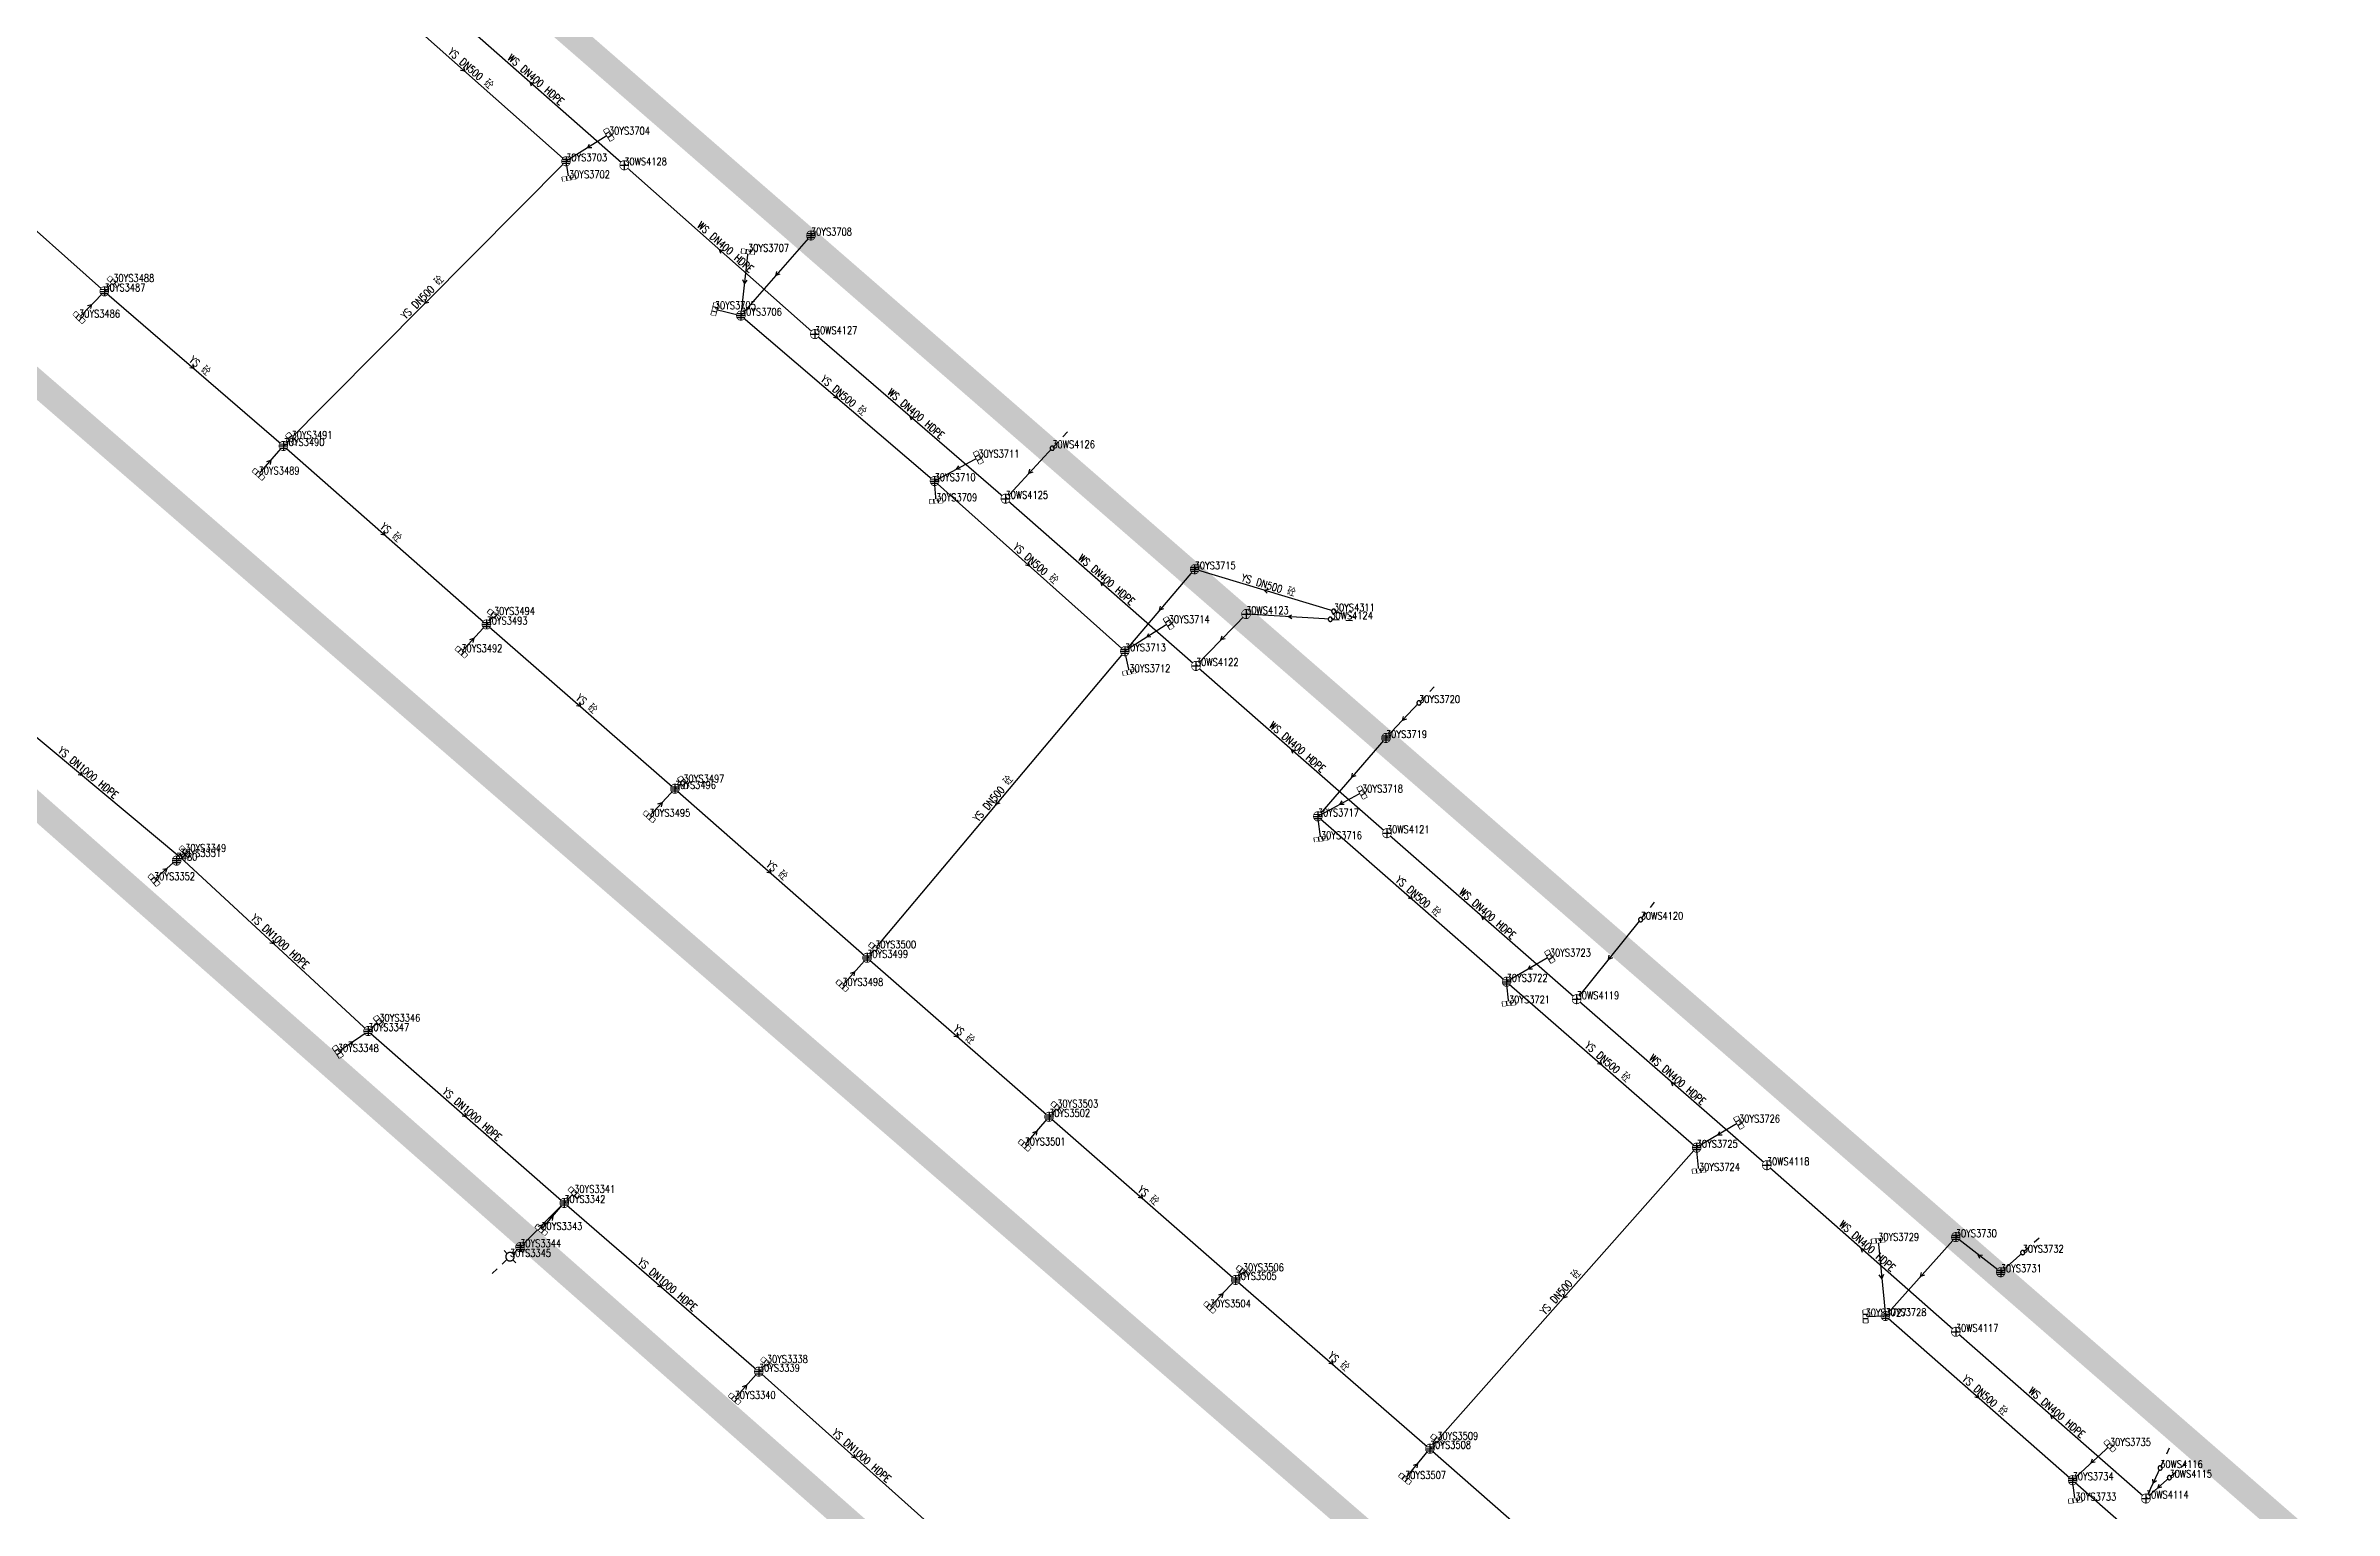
# Model space of a CAD drawing. Extents: x 78813 to 99477, y 2421021 to 2448125.
# Drawn here: x 85281.4 to 85553.1, y 2431037.4 to 2431211.4 of the extents above; entities that cross this region are included whole.
import ezdxf
from ezdxf.enums import TextEntityAlignment as Align

# ---------------------------------------------------------------- set-up
doc = ezdxf.new("R2010")
doc.units = 0
doc.set_wipeout_variables(frame=1)
doc.layers.get('0').update_dxf_attribs({"linetype": 'CONTINUOUS'})
for name, color, linetype in [('DX_WS', 16, 'CONTINUOUS'), ('DX_YS', 42, 'CONTINUOUS'), ('道路', 5, 'CONTINUOUS')]:
    doc.layers.add(name, color=color, linetype=linetype)
for name, color, linetype, true_color in [('WSLINE', 7, 'CONTINUOUS', 0x7f0000), ('YSANNEXE', 7, 'CONTINUOUS', 0xcc9900), ('YSLINE', 7, 'CONTINUOUS', 0xcc9900)]:
    doc.layers.add(name, color=color, linetype=linetype, true_color=true_color)
doc.styles.add('CcNameZT', font='txt.SHX', dxfattribs={"width": 0.8, "bigfont": 'HZTXT.SHX'})
doc.styles.get("Standard").update_dxf_attribs({"font": 'txt.shx', "bigfont": 'hztxt.shx'})

# ---------------------------------------------------------------- blocks, each defined once
blk = doc.blocks.new('PS污水井')
blk.add_lwpolyline([(1, 0), (1, 0.07), (0.99, 0.14), (0.98, 0.21), (0.96, 0.28), (0.94, 0.34), (0.91, 0.41), (0.88, 0.47), (0.85, 0.53), (0.81, 0.59), (0.77, 0.64), (0.72, 0.69), (0.67, 0.74), (0.62, 0.79), (0.56, 0.83), (0.5, 0.87), (0.44, 0.9), (0.37, 0.93), (0.31, 0.95), (0.24, 0.97), (0.17, 0.98), (0.1, 0.99), (0.03, 1), (-0.03, 1), (-0.1, 0.99), (-0.17, 0.98), (-0.24, 0.97), (-0.31, 0.95), (-0.37, 0.93), (-0.44, 0.9), (-0.5, 0.87), (-0.56, 0.83), (-0.62, 0.79), (-0.67, 0.74), (-0.72, 0.69), (-0.77, 0.64), (-0.81, 0.59), (-0.85, 0.53), (-0.88, 0.47), (-0.91, 0.41), (-0.94, 0.34), (-0.96, 0.28), (-0.98, 0.21), (-0.99, 0.14), (-1, 0.07), (-1, 0), (-1, -0.07), (-0.99, -0.14), (-0.98, -0.21), (-0.96, -0.28), (-0.94, -0.34), (-0.91, -0.41), (-0.88, -0.47), (-0.85, -0.53), (-0.81, -0.59), (-0.77, -0.64), (-0.72, -0.69), (-0.67, -0.74), (-0.62, -0.79), (-0.56, -0.83), (-0.5, -0.87), (-0.44, -0.9), (-0.37, -0.93), (-0.31, -0.95), (-0.24, -0.97), (-0.17, -0.98), (-0.1, -0.99), (-0.03, -1), (0.03, -1), (0.1, -0.99), (0.17, -0.98), (0.24, -0.97), (0.31, -0.95), (0.37, -0.93), (0.44, -0.9), (0.5, -0.87), (0.56, -0.83), (0.62, -0.79), (0.67, -0.74), (0.72, -0.69), (0.77, -0.64), (0.81, -0.59), (0.85, -0.53), (0.88, -0.47), (0.91, -0.41), (0.94, -0.34), (0.96, -0.28), (0.98, -0.21), (0.99, -0.14), (1, 0)], close=True)
blk.add_wipeout([(1, 0), (1, 0.07), (0.99, 0.14), (0.98, 0.21), (0.96, 0.28), (0.94, 0.34), (0.91, 0.41), (0.88, 0.47), (0.85, 0.53), (0.81, 0.59), (0.77, 0.64), (0.72, 0.69), (0.67, 0.74), (0.62, 0.79), (0.56, 0.83), (0.5, 0.87), (0.44, 0.9), (0.37, 0.93), (0.31, 0.95), (0.24, 0.97), (0.17, 0.98), (0.1, 0.99), (0.03, 1), (-0.03, 1), (-0.1, 0.99), (-0.17, 0.98), (-0.24, 0.97), (-0.31, 0.95), (-0.37, 0.93), (-0.44, 0.9), (-0.5, 0.87), (-0.56, 0.83), (-0.62, 0.79), (-0.67, 0.74), (-0.72, 0.69), (-0.77, 0.64), (-0.81, 0.59), (-0.85, 0.53), (-0.88, 0.47), (-0.91, 0.41), (-0.94, 0.34), (-0.96, 0.28), (-0.98, 0.21), (-0.99, 0.14), (-1, 0.07), (-1, 0), (-1, -0.07), (-0.99, -0.14), (-0.98, -0.21), (-0.96, -0.28), (-0.94, -0.34), (-0.91, -0.41), (-0.88, -0.47), (-0.85, -0.53), (-0.81, -0.59), (-0.77, -0.64), (-0.72, -0.69), (-0.67, -0.74), (-0.62, -0.79), (-0.56, -0.83), (-0.5, -0.87), (-0.44, -0.9), (-0.37, -0.93), (-0.31, -0.95), (-0.24, -0.97), (-0.17, -0.98), (-0.1, -0.99), (-0.03, -1), (0.03, -1), (0.1, -0.99), (0.17, -0.98), (0.24, -0.97), (0.31, -0.95), (0.37, -0.93), (0.44, -0.9), (0.5, -0.87), (0.56, -0.83), (0.62, -0.79), (0.67, -0.74), (0.72, -0.69), (0.77, -0.64), (0.81, -0.59), (0.85, -0.53), (0.88, -0.47), (0.91, -0.41), (0.94, -0.34), (0.96, -0.28), (0.98, -0.21), (0.99, -0.14)])
for p, q in [((-1, 0), (0, 0)), ((0, 1), (0, 0)), ((0, 0), (0, -1)), ((0, 0), (1, 0))]:
    blk.add_line(p, q)
blk = doc.blocks.new('PS非普查')
blk.add_lwpolyline([(3.7, 0), (5.3, 0)])
blk.add_wipeout([(0.5, 0), (0.5, 0.03), (0.5, 0.07), (0.49, 0.1), (0.48, 0.14), (0.47, 0.17), (0.46, 0.2), (0.44, 0.23), (0.42, 0.26), (0.4, 0.29), (0.38, 0.32), (0.36, 0.35), (0.33, 0.37), (0.31, 0.39), (0.28, 0.41), (0.25, 0.43), (0.22, 0.45), (0.19, 0.46), (0.15, 0.48), (0.12, 0.49), (0.09, 0.49), (0.05, 0.5), (0.02, 0.5), (-0.02, 0.5), (-0.05, 0.5), (-0.09, 0.49), (-0.12, 0.49), (-0.15, 0.48), (-0.19, 0.46), (-0.22, 0.45), (-0.25, 0.43), (-0.28, 0.41), (-0.31, 0.39), (-0.33, 0.37), (-0.36, 0.35), (-0.38, 0.32), (-0.4, 0.29), (-0.42, 0.26), (-0.44, 0.23), (-0.46, 0.2), (-0.47, 0.17), (-0.48, 0.14), (-0.49, 0.1), (-0.5, 0.07), (-0.5, 0.03), (-0.5, 0), (-0.5, -0.03), (-0.5, -0.07), (-0.49, -0.1), (-0.48, -0.14), (-0.47, -0.17), (-0.46, -0.2), (-0.44, -0.23), (-0.42, -0.26), (-0.4, -0.29), (-0.38, -0.32), (-0.36, -0.35), (-0.33, -0.37), (-0.31, -0.39), (-0.28, -0.41), (-0.25, -0.43), (-0.22, -0.45), (-0.19, -0.46), (-0.15, -0.48), (-0.12, -0.49), (-0.09, -0.49), (-0.05, -0.5), (-0.02, -0.5), (0.02, -0.5), (0.05, -0.5), (0.09, -0.49), (0.12, -0.49), (0.15, -0.48), (0.19, -0.46), (0.22, -0.45), (0.25, -0.43), (0.28, -0.41), (0.31, -0.39), (0.33, -0.37), (0.36, -0.35), (0.38, -0.32), (0.4, -0.29), (0.42, -0.26), (0.44, -0.23), (0.46, -0.2), (0.47, -0.17), (0.48, -0.14), (0.49, -0.1), (0.5, -0.07)])
blk.add_line((0.5, 0), (2.1, 0))
blk.add_lwpolyline([(0.5, 0), (0.5, 0.03), (0.5, 0.07), (0.49, 0.1), (0.48, 0.14), (0.47, 0.17), (0.46, 0.2), (0.44, 0.23), (0.42, 0.26), (0.4, 0.29), (0.38, 0.32), (0.36, 0.35), (0.33, 0.37), (0.31, 0.39), (0.28, 0.41), (0.25, 0.43), (0.22, 0.45), (0.19, 0.46), (0.15, 0.48), (0.12, 0.49), (0.09, 0.49), (0.05, 0.5), (0.02, 0.5), (-0.02, 0.5), (-0.05, 0.5), (-0.09, 0.49), (-0.12, 0.49), (-0.15, 0.48), (-0.19, 0.46), (-0.22, 0.45), (-0.25, 0.43), (-0.28, 0.41), (-0.31, 0.39), (-0.33, 0.37), (-0.36, 0.35), (-0.38, 0.32), (-0.4, 0.29), (-0.42, 0.26), (-0.44, 0.23), (-0.46, 0.2), (-0.47, 0.17), (-0.48, 0.14), (-0.49, 0.1), (-0.5, 0.07), (-0.5, 0.03), (-0.5, 0), (-0.5, -0.03), (-0.5, -0.07), (-0.49, -0.1), (-0.48, -0.14), (-0.47, -0.17), (-0.46, -0.2), (-0.44, -0.23), (-0.42, -0.26), (-0.4, -0.29), (-0.38, -0.32), (-0.36, -0.35), (-0.33, -0.37), (-0.31, -0.39), (-0.28, -0.41), (-0.25, -0.43), (-0.22, -0.45), (-0.19, -0.46), (-0.15, -0.48), (-0.12, -0.49), (-0.09, -0.49), (-0.05, -0.5), (-0.02, -0.5), (0.02, -0.5), (0.05, -0.5), (0.09, -0.49), (0.12, -0.49), (0.15, -0.48), (0.19, -0.46), (0.22, -0.45), (0.25, -0.43), (0.28, -0.41), (0.31, -0.39), (0.33, -0.37), (0.36, -0.35), (0.38, -0.32), (0.4, -0.29), (0.42, -0.26), (0.44, -0.23), (0.46, -0.2), (0.47, -0.17), (0.48, -0.14), (0.49, -0.1), (0.5, -0.07), (0.5, 0)], close=True)
blk = doc.blocks.new('LX')
for p, q in [((-0.866, 0.5), (0, 0)), ((0, 0), (-0.866, -0.5))]:
    blk.add_line(p, q)
blk = doc.blocks.new('PS管线点')
blk.add_wipeout([(0.5, 0), (0.5, 0.03), (0.5, 0.07), (0.49, 0.1), (0.48, 0.14), (0.47, 0.17), (0.46, 0.2), (0.44, 0.23), (0.42, 0.26), (0.4, 0.29), (0.38, 0.32), (0.36, 0.35), (0.33, 0.37), (0.31, 0.39), (0.28, 0.41), (0.25, 0.43), (0.22, 0.45), (0.19, 0.46), (0.15, 0.48), (0.12, 0.49), (0.09, 0.49), (0.05, 0.5), (0.02, 0.5), (-0.02, 0.5), (-0.05, 0.5), (-0.09, 0.49), (-0.12, 0.49), (-0.15, 0.48), (-0.19, 0.46), (-0.22, 0.45), (-0.25, 0.43), (-0.28, 0.41), (-0.31, 0.39), (-0.33, 0.37), (-0.36, 0.35), (-0.38, 0.32), (-0.4, 0.29), (-0.42, 0.26), (-0.44, 0.23), (-0.46, 0.2), (-0.47, 0.17), (-0.48, 0.14), (-0.49, 0.1), (-0.5, 0.07), (-0.5, 0.03), (-0.5, 0), (-0.5, -0.03), (-0.5, -0.07), (-0.49, -0.1), (-0.48, -0.14), (-0.47, -0.17), (-0.46, -0.2), (-0.44, -0.23), (-0.42, -0.26), (-0.4, -0.29), (-0.38, -0.32), (-0.36, -0.35), (-0.33, -0.37), (-0.31, -0.39), (-0.28, -0.41), (-0.25, -0.43), (-0.22, -0.45), (-0.19, -0.46), (-0.15, -0.48), (-0.12, -0.49), (-0.09, -0.49), (-0.05, -0.5), (-0.02, -0.5), (0.02, -0.5), (0.05, -0.5), (0.09, -0.49), (0.12, -0.49), (0.15, -0.48), (0.19, -0.46), (0.22, -0.45), (0.25, -0.43), (0.28, -0.41), (0.31, -0.39), (0.33, -0.37), (0.36, -0.35), (0.38, -0.32), (0.4, -0.29), (0.42, -0.26), (0.44, -0.23), (0.46, -0.2), (0.47, -0.17), (0.48, -0.14), (0.49, -0.1), (0.5, -0.07)])
blk.add_lwpolyline([(0.5, 0), (0.5, 0.03), (0.5, 0.07), (0.49, 0.1), (0.48, 0.14), (0.47, 0.17), (0.46, 0.2), (0.44, 0.23), (0.42, 0.26), (0.4, 0.29), (0.38, 0.32), (0.36, 0.35), (0.33, 0.37), (0.31, 0.39), (0.28, 0.41), (0.25, 0.43), (0.22, 0.45), (0.19, 0.46), (0.15, 0.48), (0.12, 0.49), (0.09, 0.49), (0.05, 0.5), (0.02, 0.5), (-0.02, 0.5), (-0.05, 0.5), (-0.09, 0.49), (-0.12, 0.49), (-0.15, 0.48), (-0.19, 0.46), (-0.22, 0.45), (-0.25, 0.43), (-0.28, 0.41), (-0.31, 0.39), (-0.33, 0.37), (-0.36, 0.35), (-0.38, 0.32), (-0.4, 0.29), (-0.42, 0.26), (-0.44, 0.23), (-0.46, 0.2), (-0.47, 0.17), (-0.48, 0.14), (-0.49, 0.1), (-0.5, 0.07), (-0.5, 0.03), (-0.5, 0), (-0.5, -0.03), (-0.5, -0.07), (-0.49, -0.1), (-0.48, -0.14), (-0.47, -0.17), (-0.46, -0.2), (-0.44, -0.23), (-0.42, -0.26), (-0.4, -0.29), (-0.38, -0.32), (-0.36, -0.35), (-0.33, -0.37), (-0.31, -0.39), (-0.28, -0.41), (-0.25, -0.43), (-0.22, -0.45), (-0.19, -0.46), (-0.15, -0.48), (-0.12, -0.49), (-0.09, -0.49), (-0.05, -0.5), (-0.02, -0.5), (0.02, -0.5), (0.05, -0.5), (0.09, -0.49), (0.12, -0.49), (0.15, -0.48), (0.19, -0.46), (0.22, -0.45), (0.25, -0.43), (0.28, -0.41), (0.31, -0.39), (0.33, -0.37), (0.36, -0.35), (0.38, -0.32), (0.4, -0.29), (0.42, -0.26), (0.44, -0.23), (0.46, -0.2), (0.47, -0.17), (0.48, -0.14), (0.49, -0.1), (0.5, -0.07), (0.5, 0)], close=True)
blk = doc.blocks.new('PS雨水井')
blk.add_lwpolyline([(1, 0), (1, 0.07), (0.99, 0.14), (0.98, 0.21), (0.96, 0.28), (0.94, 0.34), (0.91, 0.41), (0.88, 0.47), (0.85, 0.53), (0.81, 0.59), (0.77, 0.64), (0.72, 0.69), (0.67, 0.74), (0.62, 0.79), (0.56, 0.83), (0.5, 0.87), (0.44, 0.9), (0.37, 0.93), (0.31, 0.95), (0.24, 0.97), (0.17, 0.98), (0.1, 0.99), (0.03, 1), (-0.03, 1), (-0.1, 0.99), (-0.17, 0.98), (-0.24, 0.97), (-0.31, 0.95), (-0.37, 0.93), (-0.44, 0.9), (-0.5, 0.87), (-0.56, 0.83), (-0.62, 0.79), (-0.67, 0.74), (-0.72, 0.69), (-0.77, 0.64), (-0.81, 0.59), (-0.85, 0.53), (-0.88, 0.47), (-0.91, 0.41), (-0.94, 0.34), (-0.96, 0.28), (-0.98, 0.21), (-0.99, 0.14), (-1, 0.07), (-1, 0), (-1, -0.07), (-0.99, -0.14), (-0.98, -0.21), (-0.96, -0.28), (-0.94, -0.34), (-0.91, -0.41), (-0.88, -0.47), (-0.85, -0.53), (-0.81, -0.59), (-0.77, -0.64), (-0.72, -0.69), (-0.67, -0.74), (-0.62, -0.79), (-0.56, -0.83), (-0.5, -0.87), (-0.44, -0.9), (-0.37, -0.93), (-0.31, -0.95), (-0.24, -0.97), (-0.17, -0.98), (-0.1, -0.99), (-0.03, -1), (0.03, -1), (0.1, -0.99), (0.17, -0.98), (0.24, -0.97), (0.31, -0.95), (0.37, -0.93), (0.44, -0.9), (0.5, -0.87), (0.56, -0.83), (0.62, -0.79), (0.67, -0.74), (0.72, -0.69), (0.77, -0.64), (0.81, -0.59), (0.85, -0.53), (0.88, -0.47), (0.91, -0.41), (0.94, -0.34), (0.96, -0.28), (0.98, -0.21), (0.99, -0.14), (1, 0)], close=True)
blk.add_wipeout([(1, 0), (1, 0.07), (0.99, 0.14), (0.98, 0.21), (0.96, 0.28), (0.94, 0.34), (0.91, 0.41), (0.88, 0.47), (0.85, 0.53), (0.81, 0.59), (0.77, 0.64), (0.72, 0.69), (0.67, 0.74), (0.62, 0.79), (0.56, 0.83), (0.5, 0.87), (0.44, 0.9), (0.37, 0.93), (0.31, 0.95), (0.24, 0.97), (0.17, 0.98), (0.1, 0.99), (0.03, 1), (-0.03, 1), (-0.1, 0.99), (-0.17, 0.98), (-0.24, 0.97), (-0.31, 0.95), (-0.37, 0.93), (-0.44, 0.9), (-0.5, 0.87), (-0.56, 0.83), (-0.62, 0.79), (-0.67, 0.74), (-0.72, 0.69), (-0.77, 0.64), (-0.81, 0.59), (-0.85, 0.53), (-0.88, 0.47), (-0.91, 0.41), (-0.94, 0.34), (-0.96, 0.28), (-0.98, 0.21), (-0.99, 0.14), (-1, 0.07), (-1, 0), (-1, -0.07), (-0.99, -0.14), (-0.98, -0.21), (-0.96, -0.28), (-0.94, -0.34), (-0.91, -0.41), (-0.88, -0.47), (-0.85, -0.53), (-0.81, -0.59), (-0.77, -0.64), (-0.72, -0.69), (-0.67, -0.74), (-0.62, -0.79), (-0.56, -0.83), (-0.5, -0.87), (-0.44, -0.9), (-0.37, -0.93), (-0.31, -0.95), (-0.24, -0.97), (-0.17, -0.98), (-0.1, -0.99), (-0.03, -1), (0.03, -1), (0.1, -0.99), (0.17, -0.98), (0.24, -0.97), (0.31, -0.95), (0.37, -0.93), (0.44, -0.9), (0.5, -0.87), (0.56, -0.83), (0.62, -0.79), (0.67, -0.74), (0.72, -0.69), (0.77, -0.64), (0.81, -0.59), (0.85, -0.53), (0.88, -0.47), (0.91, -0.41), (0.94, -0.34), (0.96, -0.28), (0.98, -0.21), (0.99, -0.14)])
for p, q in [((-1, 0), (0, 0)), ((-0.88, 0.48), (0, 0.47)), ((0, 1), (0, 0)), ((0, 0.47), (0.88, 0.47)), ((0, 0), (0, -1)), ((0, 0), (1, 0)), ((-0.88, -0.48), (0, -0.48)), ((0, -0.48), (0.88, -0.48))]:
    blk.add_line(p, q)
blk = doc.blocks.new('PS雨篦')
blk.add_lwpolyline([(-1.5, 0.5), (0, 0.5), (1.5, 0.5), (1.5, -0.5), (0, -0.5), (-1.5, -0.5)], close=True)
blk.add_wipeout([(-1.5, 0.5), (0, 0.5), (1.5, 0.5), (1.5, -0.5), (0, -0.5), (-1.5, -0.5)])
for p, q in [((-0.51, -0.5), (-0.51, 0.5)), ((0.49, -0.5), (0.49, 0.5))]:
    blk.add_line(p, q)
blk = doc.blocks.new('PS预留口')
blk.add_lwpolyline([(4.2, 0), (5.8, 0)])
blk.add_wipeout([(1, 0), (1, 0.07), (0.99, 0.14), (0.98, 0.21), (0.96, 0.28), (0.94, 0.34), (0.91, 0.41), (0.88, 0.47), (0.85, 0.53), (0.81, 0.59), (0.77, 0.64), (0.72, 0.69), (0.67, 0.74), (0.62, 0.79), (0.56, 0.83), (0.5, 0.87), (0.44, 0.9), (0.37, 0.93), (0.31, 0.95), (0.24, 0.97), (0.17, 0.98), (0.1, 0.99), (0.03, 1), (-0.03, 1), (-0.1, 0.99), (-0.17, 0.98), (-0.24, 0.97), (-0.31, 0.95), (-0.37, 0.93), (-0.44, 0.9), (-0.5, 0.87), (-0.56, 0.83), (-0.62, 0.79), (-0.67, 0.74), (-0.72, 0.69), (-0.77, 0.64), (-0.81, 0.59), (-0.85, 0.53), (-0.88, 0.47), (-0.91, 0.41), (-0.94, 0.34), (-0.96, 0.28), (-0.98, 0.21), (-0.99, 0.14), (-1, 0.07), (-1, 0), (-1, -0.07), (-0.99, -0.14), (-0.98, -0.21), (-0.96, -0.28), (-0.94, -0.34), (-0.91, -0.41), (-0.88, -0.47), (-0.85, -0.53), (-0.81, -0.59), (-0.77, -0.64), (-0.72, -0.69), (-0.67, -0.74), (-0.62, -0.79), (-0.56, -0.83), (-0.5, -0.87), (-0.44, -0.9), (-0.37, -0.93), (-0.31, -0.95), (-0.24, -0.97), (-0.17, -0.98), (-0.1, -0.99), (-0.03, -1), (0.03, -1), (0.1, -0.99), (0.17, -0.98), (0.24, -0.97), (0.31, -0.95), (0.37, -0.93), (0.44, -0.9), (0.5, -0.87), (0.56, -0.83), (0.62, -0.79), (0.67, -0.74), (0.72, -0.69), (0.77, -0.64), (0.81, -0.59), (0.85, -0.53), (0.88, -0.47), (0.91, -0.41), (0.94, -0.34), (0.96, -0.28), (0.98, -0.21), (0.99, -0.14)])
blk.add_line((1, 0), (2.6, 0))
blk.add_lwpolyline([(1, 0), (1, 0.07), (0.99, 0.14), (0.98, 0.21), (0.96, 0.28), (0.94, 0.34), (0.91, 0.41), (0.88, 0.47), (0.85, 0.53), (0.81, 0.59), (0.77, 0.64), (0.72, 0.69), (0.67, 0.74), (0.62, 0.79), (0.56, 0.83), (0.5, 0.87), (0.44, 0.9), (0.37, 0.93), (0.31, 0.95), (0.24, 0.97), (0.17, 0.98), (0.1, 0.99), (0.03, 1), (-0.03, 1), (-0.1, 0.99), (-0.17, 0.98), (-0.24, 0.97), (-0.31, 0.95), (-0.37, 0.93), (-0.44, 0.9), (-0.5, 0.87), (-0.56, 0.83), (-0.62, 0.79), (-0.67, 0.74), (-0.72, 0.69), (-0.77, 0.64), (-0.81, 0.59), (-0.85, 0.53), (-0.88, 0.47), (-0.91, 0.41), (-0.94, 0.34), (-0.96, 0.28), (-0.98, 0.21), (-0.99, 0.14), (-1, 0.07), (-1, 0), (-1, -0.07), (-0.99, -0.14), (-0.98, -0.21), (-0.96, -0.28), (-0.94, -0.34), (-0.91, -0.41), (-0.88, -0.47), (-0.85, -0.53), (-0.81, -0.59), (-0.77, -0.64), (-0.72, -0.69), (-0.67, -0.74), (-0.62, -0.79), (-0.56, -0.83), (-0.5, -0.87), (-0.44, -0.9), (-0.37, -0.93), (-0.31, -0.95), (-0.24, -0.97), (-0.17, -0.98), (-0.1, -0.99), (-0.03, -1), (0.03, -1), (0.1, -0.99), (0.17, -0.98), (0.24, -0.97), (0.31, -0.95), (0.37, -0.93), (0.44, -0.9), (0.5, -0.87), (0.56, -0.83), (0.62, -0.79), (0.67, -0.74), (0.72, -0.69), (0.77, -0.64), (0.81, -0.59), (0.85, -0.53), (0.88, -0.47), (0.91, -0.41), (0.94, -0.34), (0.96, -0.28), (0.98, -0.21), (0.99, -0.14), (1, 0)], close=True)
for points in [[(0, 1), (0, 2)], [(0, -2), (0, -1)]]:
    blk.add_lwpolyline(points)
blk = doc.blocks.new('测量点')
h = blk.add_hatch(color=256)
edge = h.paths.add_edge_path()
edge.add_arc((0, 0), 0.5, 0, 360)
blk.add_circle((0, 0), 0.5)

msp = doc.modelspace()

# ---------------------------------------------------------------- linework, layer by layer
at = {"layer": 'WSLINE'}
for p, q in [((85350.08, 2431197.19), (85327.69, 2431216.93)), ((85372.7, 2431177.14), (85350.08, 2431197.19)), ((85395.34, 2431157.59), (85372.7, 2431177.14)), ((85400.9, 2431163.59), (85395.34, 2431157.59)), ((85417.96, 2431137.73), (85395.34, 2431157.59)), ((85423.91, 2431143.89), (85417.96, 2431137.73)), ((85433.91, 2431143.27), (85423.91, 2431143.89)), ((85440.63, 2431117.86), (85417.96, 2431137.73)), ((85463.15, 2431098.14), (85440.63, 2431117.86)), ((85470.76, 2431107.59), (85463.15, 2431098.14)), ((85485.74, 2431078.42), (85463.15, 2431098.14)), ((85508.18, 2431058.63), (85485.74, 2431078.42)), ((85530.75, 2431038.83), (85508.18, 2431058.63)), ((85532.44, 2431042.46), (85530.75, 2431038.83)), ((85533.54, 2431041.31), (85530.75, 2431038.83))]:
    msp.add_line(p, q, dxfattribs=at)
at = {"layer": 'YSLINE'}
for p, q in [((85319.11, 2431219.06), (85343.17, 2431197.67)), ((85265.2, 2431202.78), (85288.35, 2431182.22)), ((85343.17, 2431197.67), (85309.61, 2431163.85)), ((85343.5, 2431195.66), (85343.17, 2431197.67)), ((85372.24, 2431188.85), (85363.92, 2431179.34)), ((85364.77, 2431186.93), (85363.92, 2431179.34)), ((85285.34, 2431179.11), (85288.35, 2431182.22)), ((85289.4, 2431183.34), (85288.35, 2431182.22)), ((85288.35, 2431182.22), (85309.61, 2431163.85)), ((85360.82, 2431180.1), (85363.92, 2431179.34)), ((85306.65, 2431160.48), (85309.61, 2431163.85)), ((85310.57, 2431164.71), (85309.61, 2431163.85)), ((85309.61, 2431163.85), (85333.72, 2431142.65)), ((85392.12, 2431162.48), (85386.92, 2431159.69)), ((85387.11, 2431157.29), (85386.92, 2431159.69)), ((85334.6, 2431143.8), (85333.72, 2431142.65)), ((85330.73, 2431139.37), (85333.72, 2431142.65)), ((85333.72, 2431142.65), (85356.09, 2431123.14)), ((85414.72, 2431142.81), (85409.51, 2431139.47)), ((85409.51, 2431139.47), (85378.91, 2431103.06)), ((85410.05, 2431136.98), (85409.51, 2431139.47)), ((85274.14, 2431134.39), (85297.33, 2431115.05)), ((85444.44, 2431133.33), (85440.52, 2431129.17)), ((85440.52, 2431129.17), (85432.43, 2431119.86)), ((85353.04, 2431119.83), (85356.09, 2431123.14)), ((85357.09, 2431123.88), (85356.09, 2431123.14)), ((85356.09, 2431123.14), (85378.91, 2431103.06)), ((85437.67, 2431122.69), (85432.43, 2431119.86)), ((85432.79, 2431117.16), (85432.43, 2431119.86)), ((85294.24, 2431112.29), (85297.33, 2431115.05)), ((85297.94, 2431115.65), (85297.33, 2431115.05)), ((85297.33, 2431115.05), (85319.67, 2431094.36)), ((85375.96, 2431099.74), (85378.91, 2431103.06)), ((85379.86, 2431104.19), (85378.91, 2431103.06)), ((85378.91, 2431103.06), (85400.52, 2431084.17)), ((85459.97, 2431103.21), (85454.84, 2431100.22)), ((85455.12, 2431097.65), (85454.84, 2431100.22)), ((85320.99, 2431095.48), (85319.67, 2431094.36)), ((85316.06, 2431091.9), (85319.67, 2431094.36)), ((85319.67, 2431094.36), (85342.96, 2431073.94)), ((85397.61, 2431080.78), (85400.52, 2431084.17)), ((85401.48, 2431085.29), (85400.52, 2431084.17)), ((85400.52, 2431084.17), (85422.67, 2431064.8)), ((85482.43, 2431083.49), (85477.41, 2431080.51)), ((85477.41, 2431080.51), (85445.74, 2431044.75)), ((85477.67, 2431077.76), (85477.41, 2431080.51)), ((85337.71, 2431068.69), (85342.96, 2431073.94)), ((85340.23, 2431070.73), (85342.96, 2431073.94)), ((85344.13, 2431075.14), (85342.96, 2431073.94)), ((85342.96, 2431073.94), (85366.05, 2431053.9)), ((85336.51, 2431067.55), (85337.71, 2431068.69)), ((85498.95, 2431069.45), (85499.82, 2431060.51)), ((85508.17, 2431069.88), (85499.82, 2431060.51)), ((85513.51, 2431065.71), (85508.17, 2431069.88)), ((85516.12, 2431068.04), (85513.51, 2431065.71)), ((85423.52, 2431065.83), (85422.67, 2431064.8)), ((85419.6, 2431061.54), (85422.67, 2431064.8)), ((85422.67, 2431064.8), (85445.74, 2431044.75)), ((85497.46, 2431060.46), (85499.82, 2431060.51)), ((85367, 2431054.95), (85366.05, 2431053.9)), ((85363.18, 2431050.67), (85366.05, 2431053.9)), ((85366.05, 2431053.9), (85389.05, 2431033.33)), ((85442.78, 2431041.16), (85445.74, 2431044.75)), ((85446.6, 2431045.82), (85445.74, 2431044.75)), ((85445.74, 2431044.75), (85467.57, 2431025.55)), ((85526.47, 2431045.09), (85522.04, 2431041.01)), ((85522.36, 2431038.6), (85522.04, 2431041.01))]:
    msp.add_line(p, q, dxfattribs=at)

# ---------------------------------------------------------------- block references
at = {"layer": 'DX_WS'}
for p, xscale, yscale, zscale, rotation in [((85338.89, 2431207.06), 0.5000000000124648, 0.5, 0.5, 138.6557864201895), ((85361.39, 2431187.17), 0.5000000000124648, 0.5, 0.5, 138.6557864201895), ((85384.02, 2431167.37), 0.5000000000826827, 0.5, 0.5, 139.2287442066078), ((85398.12, 2431160.59), 0.5000000000745004, 0.5, 0.5, 227.4642446757911), ((85406.65, 2431147.66), 0.5000000000124648, 0.5, 0.5, 138.6557864201895), ((85428.91, 2431143.58), 0.5000000000005513, 0.5000000000005513, 0.5000000000005513, 176.4710008910579), ((85420.93, 2431140.81), 0.5000000000623607, 0.5, 0.5, 225.7453712877373), ((85429.29, 2431127.79), 0.5000000000124648, 0.5, 0.5, 138.6557864201895), ((85451.89, 2431108), 0.5000000000124648, 0.5, 0.5, 138.6557864201895), ((85466.96, 2431102.86), 0.4999999999756738, 0.5, 0.5, 230.9019914346831), ((85474.44, 2431088.28), 0.5000000000124648, 0.5, 0.5, 138.6557864201895), ((85496.96, 2431068.53), 0.5000000000124648, 0.5, 0.5, 138.6557864201895), ((85519.47, 2431048.73), 0.5000000000124648, 0.5, 0.5, 138.6557864201895)]:
    msp.add_blockref('LX', p, dxfattribs=dict(at, xscale=xscale, yscale=yscale, zscale=zscale, rotation=rotation))
at = {"layer": 'YSANNEXE'}
for p, xscale, yscale, zscale, rotation in [((85331.14, 2431208.36), 0.4999999998866608, 0.5, 0.5, 318.5645341074481), ((85345.71, 2431199.25), 0.499999999905425, 0.5, 0.5, 211.9943841825116), ((85368.08, 2431184.09), 0.50000000014632, 0.5, 0.5, 228.6101602728715), ((85364.34, 2431183.14), 0.5000000001235119, 0.5, 0.5, 263.5605857614379), ((85326.39, 2431180.76), 0.5000000001441505, 0.5, 0.5, 225.1724135036378), ((85298.98, 2431173.04), 0.5000000001204519, 0.5, 0.5, 319.1374918729616), ((85375.42, 2431169.51), 0.4999999999088414, 0.5, 0.5, 319.7104496964721), ((85389.52, 2431161.08), 0.500000000006347, 0.5, 0.5, 207.9836796326636), ((85321.66, 2431153.25), 0.4999999998866608, 0.5, 0.5, 318.5645341074481), ((85398.21, 2431149.58), 0.4999999999871826, 0.5, 0.5, 317.9915762995381), ((85426.06, 2431146.72), 0.4999999999619785, 0.5, 0.5, 163.2929716295057), ((85412.12, 2431141.14), 0.4999999999440373, 0.5, 0.5, 212.5673419841316), ((85344.9, 2431132.89), 0.5000000001204519, 0.5, 0.5, 319.1374918729616), ((85285.73, 2431124.72), 0.5000000000007491, 0.5000000000007491, 0.5000000000007491, 320.2834074789125), ((85394.21, 2431121.26), 0.4999999998278945, 0.5, 0.5, 229.7560758296854), ((85435.05, 2431121.27), 0.4999999999623237, 0.5, 0.5, 208.5566374186051), ((85367.5, 2431113.1), 0.4999999998866608, 0.5, 0.5, 318.5645341074481), ((85443.63, 2431110.04), 0.4999999998866608, 0.5, 0.5, 318.5645341074481), ((85308.5, 2431104.7), 0.4999999999256761, 0.5, 0.5, 317.4186185119841), ((85457.41, 2431101.72), 0.5000000000630005, 0.5, 0.5, 210.2755108237795), ((85389.72, 2431093.62), 0.5000000001204519, 0.5, 0.5, 319.1374918729616), ((85466.12, 2431090.37), 0.5000000001204519, 0.5, 0.5, 319.1374918729616), ((85331.32, 2431084.15), 0.4999999998866608, 0.5, 0.5, 318.5645341074481), ((85479.92, 2431082), 0.4999999999064488, 0.5, 0.5, 210.8484685914648), ((85411.6, 2431074.48), 0.4999999998866608, 0.5, 0.5, 318.5645341074481), ((85510.84, 2431067.79), 0.4999999999407779, 0.5, 0.5, 142.0935332003444), ((85499.38, 2431064.98), 0.5000000000743151, 0.5, 0.5, 275.5926994566413), ((85504, 2431065.2), 0.5000000000236343, 0.5, 0.5, 228.0372024639738), ((85354.51, 2431063.92), 0.5000000001204519, 0.5, 0.5, 319.1374918729616), ((85461.57, 2431062.63), 0.50000000014632, 0.5, 0.5, 228.6101602728715), ((85434.21, 2431054.77), 0.5000000001204519, 0.5, 0.5, 319.1374918729616), ((85510.93, 2431050.76), 0.4999999998866608, 0.5, 0.5, 318.5645341074481), ((85377.55, 2431043.62), 0.4999999999871826, 0.5, 0.5, 317.9915762995381)]:
    msp.add_blockref('LX', p, dxfattribs=dict(at, xscale=xscale, yscale=yscale, zscale=zscale, rotation=rotation))

# ---------------------------------------------------------------- texts
at = {"layer": 'DX_WS', "style": 'CcNameZT', "width": 0.8}
for rotation, p in [(318.595, (85339.05, 2431207.25, 1.5)), (318.4579, (85361.56, 2431187.35, 1.68)), (319.1775, (85384.19, 2431167.55, 1.55)), (318.7184, (85406.81, 2431147.85, 1.48)), (318.7572, (85429.46, 2431127.98, 1.38)), (318.7963, (85452.05, 2431108.18, 1.41)), (318.8806, (85474.61, 2431088.46, 1.59)), (318.6035, (85497.13, 2431068.71, 1.78)), (318.7442, (85519.63, 2431048.92, 1.92))]:
    msp.add_text(' WS DN400 HDPE', height=0.9, rotation=rotation, dxfattribs=at).set_placement(p, align=Align.CENTER)
at = {"layer": 'DX_YS', "style": 'CcNameZT', "width": 0.8}
for s, rotation, p in [(' YS DN500 砼', 318.3605, (85331.31, 2431208.55, 1.77)), (' YS DN500 砼', 45.2236, (85326.21, 2431180.94, 1.81)), (' YS 砼', 319.1658, (85299.14, 2431173.23, 1.63)), (' YS DN500 砼', 319.4821, (85375.58, 2431169.7, 2.22)), (' YS 砼', 318.6735, (85321.83, 2431153.44, 1.5)), (' YS DN500 砼', 318.1742, (85398.38, 2431149.76, 2.11)), (' YS DN500 砼', 343.1853, (85426.13, 2431146.96, 2.68)), (' YS 砼', 318.904, (85345.06, 2431133.08, 1.21)), (' YS DN1000 HDPE', 320.1687, (85285.89, 2431124.91, 1.61)), (' YS DN500 砼', 49.9589, (85394.02, 2431121.42, 1.95)), (' YS 砼', 318.6618, (85367.66, 2431113.29, 1.36)), (' YS DN500 砼', 318.7849, (85443.8, 2431110.23, 1.75)), (' YS DN1000 HDPE', 317.2062, (85308.67, 2431104.89, 1.44)), (' YS 砼', 318.8539, (85389.88, 2431093.8, 1.39)), (' YS DN500 砼', 318.8625, (85466.29, 2431090.56, 1.92)), (' YS DN1000 HDPE', 318.76, (85331.48, 2431084.34, 1.54)), (' YS 砼', 318.8164, (85411.76, 2431074.67, 1.5)), (' YS DN1000 HDPE', 319.035, (85354.67, 2431064.11, 1.5)), (' YS DN500 砼', 48.4755, (85461.39, 2431062.8, 1.54)), (' YS 砼', 319.0162, (85434.37, 2431054.96, 1.4)), (' YS DN500 砼', 318.7191, (85511.1, 2431050.95, 1.95)), (' YS DN1000 HDPE', 318.2056, (85377.72, 2431043.8, 1.53))]:
    msp.add_text(s, height=0.9, rotation=rotation, dxfattribs=at).set_placement(p, align=Align.CENTER)

# ---------------------------------------------------------------- next in the draw order: block references
at = {"layer": 'DX_WS', "xscale": 0.5, "yscale": 0.5, "zscale": 0.5}
for p in [(85350.08, 2431197.19, 1.5), (85372.7, 2431177.14, 1.68), (85395.34, 2431157.59, 1.55), (85423.91, 2431143.89, 1.46), (85417.96, 2431137.73, 1.48), (85440.63, 2431117.86, 1.38), (85463.15, 2431098.14, 1.41), (85485.74, 2431078.42, 1.59), (85508.18, 2431058.63, 1.78), (85530.75, 2431038.83, 1.92)]:
    msp.add_blockref('PS污水井', p, dxfattribs=at)
at = {"layer": 'DX_WS', "yscale": 0.5, "zscale": 0.5}
for p, xscale, rotation in [((85400.9, 2431163.59, 2.2), 0.5000000001711474, 47.21059692569617), ((85433.91, 2431143.27, 2.61), 0.4999999999851044, 356.4307969558273), ((85470.76, 2431107.59, 2.22), 0.4999999998968266, 51.15071055503027), ((85532.44, 2431042.46, 2.32), 0.5000000000912574, 65.07756058473306)]:
    msp.add_blockref('PS非普查', p, dxfattribs=dict(at, xscale=xscale, rotation=rotation))
at = {"layer": 'DX_YS', "yscale": 0.5, "zscale": 0.5}
for name, p, xscale, rotation in [('PS雨篦', (85364.77, 2431186.93, 2.79), 0.5000000000062779, 173.5860600094082), ('PS雨篦', (85289.4, 2431183.34, 2.64), 0.500000000026861, 136.7404964024185), ('PS雨篦', (85285.34, 2431179.11, 2.72), 0.4999999999441334, 316.0303885430909), ('PS雨篦', (85360.82, 2431180.1, 2.83), 0.499999999872166, 256.3386037497085), ('PS雨篦', (85310.57, 2431164.71, 2.24), 0.4999999998621482, 131.5156393912455), ('PS雨篦', (85392.12, 2431162.48, 2.68), 0.5000000001757761, 118.2396609518265), ('PS雨篦', (85306.65, 2431160.48, 2.66), 0.4999999998918129, 318.7396211171835), ('PS雨篦', (85334.6, 2431143.8, 2.33), 0.499999999872767, 142.2461489042449), ('PS雨篦', (85330.73, 2431139.37, 2.56), 0.500000000104738, 317.6976143994634), ('PS雨篦', (85410.05, 2431136.98, 2.47), 0.4999999999484651, 12.24565088853996), ('PS非普查', (85444.44, 2431133.33, 2.61), 0.499999999880827, 46.71509983503788), ('PS雨篦', (85357.09, 2431123.88, 2.43), 0.4999999999795264, 126.2538377462302), ('PS雨篦', (85437.67, 2431122.69, 2.5), 0.4999999999248566, 118.3879916392947), ('PS雨篦', (85353.04, 2431119.83, 2.58), 0.4999999999760869, 317.3461354811917), ('PS雨篦', (85294.24, 2431112.29, 2.95), 0.5000000000736002, 311.8105603044759), ('PS雨篦', (85379.86, 2431104.19, 2.39), 0.4999999999698655, 140.1246775587459), ('PS雨篦', (85459.97, 2431103.21, 2.23), 0.5000000001962367, 120.2703292236724), ('PS雨篦', (85375.96, 2431099.74, 2.74), 0.5000000001434918, 318.3022157313086), ('PS雨篦', (85316.06, 2431091.9, 2.98), 0.5000000001555229, 304.2725806288595), ('PS雨篦', (85401.48, 2431085.29, 2.65), 0.5000000000990825, 139.2251849037536), ('PS雨篦', (85482.43, 2431083.49, 2.41), 0.5000000000537747, 120.6487904027526), ('PS雨篦', (85397.61, 2431080.78, 2.94), 0.5000000001339469, 319.3056341580776), ('PS雨篦', (85477.67, 2431077.76, 2.35), 0.5000000000116295, 5.556118601885474), ('PS雨篦', (85340.23, 2431070.73, 3.09), 0.4999999999284217, 319.498872706265), ('PS预留口', (85336.51, 2431067.55, 2.73), 0.4999999999974961, 223.4876722398517), ('PS雨篦', (85498.95, 2431069.45, 2.47), 0.5000000000148974, 185.5994638981245), ('PS非普查', (85516.12, 2431068.04, 2.16), 0.500000000136421, 41.7804185659567), ('PS雨篦', (85423.52, 2431065.83, 2.71), 0.5000000000708869, 140.4790173041663), ('PS雨篦', (85419.6, 2431061.54, 2.97), 0.5000000000808011, 316.649517511815), ('PS雨篦', (85497.46, 2431060.46, 2.43), 0.500000000072741, 271.3069013491669), ('PS雨篦', (85363.18, 2431050.67, 3.02), 0.4999999999620034, 318.390714713976), ('PS雨篦', (85526.47, 2431045.09, 2.51), 0.4999999999835595, 132.6647520064448), ('PS雨篦', (85442.78, 2431041.16, 2.77), 0.5000000000227843, 320.5616337972535)]:
    msp.add_blockref(name, p, dxfattribs=dict(at, xscale=xscale, rotation=rotation))
at = {"layer": 'DX_YS', "xscale": 0.5, "yscale": 0.5, "zscale": 0.5}
for name, p in [('PS雨水井', (85372.24, 2431188.85, 2.38)), ('PS雨水井', (85440.52, 2431129.17, 1.71)), ('PS管线点', (85297.33, 2431115.05, 1.44)), ('PS雨水井', (85319.67, 2431094.36, 1.54)), ('PS雨水井', (85342.96, 2431073.94, 1.5)), ('PS雨水井', (85508.17, 2431069.88, 2.2)), ('PS雨水井', (85513.51, 2431065.71, 2.1)), ('PS雨水井', (85366.05, 2431053.9, 1.53)), ('PS雨水井', (85445.74, 2431044.75, 1.26))]:
    msp.add_blockref(name, p, dxfattribs=at)

# ---------------------------------------------------------------- next in the draw order: linework, layer by layer
at = {"layer": 'YSLINE'}
for p, q in [((85348.25, 2431200.84), (85343.17, 2431197.67)), ((85363.92, 2431179.34), (85386.92, 2431159.69)), ((85386.92, 2431159.69), (85409.51, 2431139.47)), ((85417.8, 2431149.21), (85409.51, 2431139.47)), ((85434.32, 2431144.22), (85417.8, 2431149.21)), ((85432.43, 2431119.86), (85454.84, 2431100.22)), ((85454.84, 2431100.22), (85477.41, 2431080.51)), ((85499.82, 2431060.51), (85522.04, 2431041.01))]:
    msp.add_line(p, q, dxfattribs=at)

# ---------------------------------------------------------------- next in the draw order: block references
at = {"layer": 'DX_WS', "xscale": 0.5000000000474196, "yscale": 0.5, "zscale": 0.5, "rotation": 41.60039313409354}
msp.add_blockref('PS非普查', (85533.54, 2431041.31, 2.32), dxfattribs=at)
at = {"layer": 'DX_YS', "xscale": 0.5, "yscale": 0.5, "zscale": 0.5}
for p in [(85288.35, 2431182.22, 1.63), (85309.61, 2431163.85, 1.5), (85333.72, 2431142.65, 1.21), (85356.09, 2431123.14, 1.36), (85378.91, 2431103.06, 1.39), (85400.52, 2431084.17, 1.5), (85337.71, 2431068.69, 1.73), (85422.67, 2431064.8, 1.4)]:
    msp.add_blockref('PS雨水井', p, dxfattribs=at)
at = {"layer": 'DX_YS', "yscale": 0.5, "zscale": 0.5}
for p, xscale, rotation in [((85297.94, 2431115.65, 2.64), 0.5000000000469726, 134.5402025836257), ((85320.99, 2431095.48, 2.8), 0.5000000000187379, 130.2072692398414), ((85344.13, 2431075.14, 2.66), 0.4999999998402893, 135.7258367727318), ((85367, 2431054.95, 3), 0.5000000000561444, 137.8780516468952), ((85446.6, 2431045.82, 2.45), 0.4999999999410757, 141.1060938549623)]:
    msp.add_blockref('PS雨篦', p, dxfattribs=dict(at, xscale=xscale, rotation=rotation))
at = {"layer": 'YSANNEXE', "yscale": 0.5, "zscale": 0.5}
for p, xscale, rotation in [((85442.48, 2431131.25), 0.5000000000041096, 226.8912868717683), ((85436.47, 2431124.51), 0.5000000001008229, 229.1831180618362), ((85317.87, 2431093.13), 0.4999999999224036, 34.37746769511482), ((85340.34, 2431071.32), 0.4999999998802595, 44.69070800721386), ((85341.6, 2431072.33), 0.5000000000786358, 49.27437038812209), ((85364.61, 2431052.28), 0.5000000000436156, 48.12845479608112), ((85524.25, 2431043.05), 0.5000000001499065, 222.8805823236734), ((85444.26, 2431042.96), 0.5000000001275243, 50.4202859825869)]:
    msp.add_blockref('LX', p, dxfattribs=dict(at, xscale=xscale, rotation=rotation))

# ---------------------------------------------------------------- next in the draw order: texts
at = {"layer": 'DX_WS', "style": 'CcNameZT', "width": 0.8}
for s, p in [('30WS4128', (85350.08, 2431197.19, 1.5)), ('30WS4127', (85372.7, 2431177.14, 1.68)), ('30WS4126', (85400.9, 2431163.59, 2.2)), ('30WS4125', (85395.34, 2431157.59, 1.55)), ('30WS4123', (85423.91, 2431143.89, 1.46)), ('30WS4124', (85433.91, 2431143.27, 2.61)), ('30WS4122', (85417.96, 2431137.73, 1.48)), ('30WS4121', (85440.63, 2431117.86, 1.38)), ('30WS4120', (85470.76, 2431107.59, 2.22)), ('30WS4119', (85463.15, 2431098.14, 1.41)), ('30WS4118', (85485.74, 2431078.42, 1.59)), ('30WS4117', (85508.18, 2431058.63, 1.78))]:
    msp.add_text(s, height=0.9, dxfattribs=at).set_placement(p)
at = {"layer": 'DX_YS', "width": 0.8}
for s, p in [('30YS3707', (85364.77, 2431186.93, 2.79)), ('30YS3708', (85372.24, 2431188.85, 2.38)), ('30YS3486', (85285.34, 2431179.11, 2.72)), ('30YS3711', (85392.12, 2431162.48, 2.68)), ('30YS3489', (85306.65, 2431160.48, 2.66)), ('30YS3492', (85330.73, 2431139.37, 2.56)), ('30YS3720', (85444.44, 2431133.33, 2.61)), ('30YS3719', (85440.52, 2431129.17, 1.71)), ('30YS3718', (85437.67, 2431122.69, 2.5)), ('30YS3495', (85353.04, 2431119.83, 2.58)), ('30YS3723', (85459.97, 2431103.21, 2.23)), ('30YS3498', (85375.96, 2431099.74, 2.74)), ('30YS3348', (85316.06, 2431091.9, 2.98)), ('30YS3726', (85482.43, 2431083.49, 2.41)), ('30YS3501', (85397.61, 2431080.78, 2.94)), ('30YS3343', (85340.23, 2431070.73, 3.09)), ('30YS3729', (85498.95, 2431069.45, 2.47)), ('30YS3730', (85508.17, 2431069.88, 2.2)), ('30YS3732', (85516.12, 2431068.04, 2.16)), ('30YS3731', (85513.51, 2431065.71, 2.1)), ('30YS3504', (85419.6, 2431061.54, 2.97)), ('30YS3340', (85363.18, 2431050.67, 3.02)), ('30YS3735', (85526.47, 2431045.09, 2.51)), ('30YS3507', (85442.78, 2431041.16, 2.77))]:
    msp.add_text(s, height=0.9, dxfattribs=at).set_placement(p)

# ---------------------------------------------------------------- next in the draw order: linework, layer by layer
at = {"layer": 'YSLINE'}
msp.add_line((85522.04, 2431041.01), (85544.91, 2431020.96), dxfattribs=at)

# ---------------------------------------------------------------- next in the draw order: block references
at = {"layer": 'DX_WS', "yscale": 0.5, "zscale": 0.5}
for p, xscale, rotation in [((85531.6, 2431040.65), 0.5000000001919688, 245.2259363260711), ((85532.15, 2431040.07), 0.500000000053506, 221.734666722504)]:
    msp.add_blockref('LX', p, dxfattribs=dict(at, xscale=xscale, rotation=rotation))
at = {"layer": 'DX_YS', "yscale": 0.5, "zscale": 0.5}
for name, p, xscale, rotation in [('PS雨篦', (85348.25, 2431200.84, 2.61), 0.4999999999631585, 121.9353903470557), ('PS雨篦', (85387.11, 2431157.29, 2.72), 0.4999999999847385, 4.599550144429828), ('PS非普查', (85434.32, 2431144.22, 2.68), 0.5000000000562044, 343.1853158742412), ('PS雨篦', (85414.72, 2431142.81, 2.48), 0.4999999998809259, 122.6379452915889), ('PS雨篦', (85432.79, 2431117.16, 2.5), 0.5000000000011084, 7.657184215082487), ('PS雨篦', (85455.12, 2431097.65, 2.38), 0.4999999999757355, 6.156465670495938)]:
    msp.add_blockref(name, p, dxfattribs=dict(at, xscale=xscale, rotation=rotation))
at = {"layer": 'DX_YS', "xscale": 0.5, "yscale": 0.5, "zscale": 0.5}
for name, p in [('PS雨水井', (85343.17, 2431197.67, 1.81)), ('PS雨水井', (85363.92, 2431179.34, 2.22)), ('PS雨水井', (85386.92, 2431159.69, 2.11)), ('PS雨水井', (85417.8, 2431149.21, 2.15)), ('PS雨水井', (85409.51, 2431139.47, 1.95)), ('PS雨水井', (85432.43, 2431119.86, 1.75)), ('测量点', (85296.92, 2431114.6, 1.43)), ('PS雨水井', (85454.84, 2431100.22, 1.92)), ('PS雨水井', (85477.41, 2431080.51, 1.54)), ('PS雨水井', (85499.82, 2431060.51, 1.95))]:
    msp.add_blockref(name, p, dxfattribs=at)
at = {"layer": 'YSANNEXE', "yscale": 0.5, "zscale": 0.5}
for p, xscale, rotation in [((85286.84, 2431180.67), 0.4999999998289463, 45.83662359235585), ((85308.13, 2431162.16), 0.500000000158134, 48.70141260181136), ((85332.22, 2431141.01), 0.4999999998621667, 47.55549698130921), ((85354.56, 2431121.49), 0.4999999998621667, 47.55549698130921), ((85377.43, 2431101.4), 0.5000000000436156, 48.12845479608112), ((85399.07, 2431082.48), 0.5000000000786358, 49.27437038812209), ((85421.14, 2431063.17), 0.5000000000947901, 46.40958141678438)]:
    msp.add_blockref('LX', p, dxfattribs=dict(at, xscale=xscale, rotation=rotation))

# ---------------------------------------------------------------- next in the draw order: texts
at = {"layer": 'DX_WS', "style": 'CcNameZT', "width": 0.8}
for s, p in [('30WS4116', (85532.44, 2431042.46, 2.32)), ('30WS4115', (85533.54, 2431041.31, 2.32)), ('30WS4114', (85530.75, 2431038.83, 1.92))]:
    msp.add_text(s, height=0.9, dxfattribs=at).set_placement(p)
at = {"layer": 'DX_YS', "width": 0.8}
for s, p in [('30YS3487', (85288.35, 2431182.22, 1.63)), ('30YS3488', (85289.4, 2431183.34, 2.64)), ('30YS3491', (85310.57, 2431164.71, 2.24)), ('30YS3490', (85309.61, 2431163.85, 1.5)), ('30YS3494', (85334.6, 2431143.8, 2.33)), ('30YS3493', (85333.72, 2431142.65, 1.21)), ('30YS3497', (85357.09, 2431123.88, 2.43)), ('30YS3496', (85356.09, 2431123.14, 1.36)), ('30YS3499', (85378.91, 2431103.06, 1.39)), ('30YS3500', (85379.86, 2431104.19, 2.39)), ('30YS3347', (85319.67, 2431094.36, 1.54)), ('30YS3346', (85320.99, 2431095.48, 2.8)), ('30YS3502', (85400.52, 2431084.17, 1.5)), ('30YS3503', (85401.48, 2431085.29, 2.65)), ('30YS3341', (85344.13, 2431075.14, 2.66)), ('30YS3342', (85342.96, 2431073.94, 1.5)), ('30YS3345', (85336.51, 2431067.55, 2.73)), ('30YS3344', (85337.71, 2431068.69, 1.73)), ('30YS3505', (85422.67, 2431064.8, 1.4)), ('30YS3506', (85423.52, 2431065.83, 2.71)), ('30YS3339', (85366.05, 2431053.9, 1.53)), ('30YS3338', (85367, 2431054.95, 3)), ('30YS3509', (85446.6, 2431045.82, 2.45)), ('30YS3508', (85445.74, 2431044.75, 1.26))]:
    msp.add_text(s, height=0.9, dxfattribs=at).set_placement(p)

# ---------------------------------------------------------------- next in the draw order: block references
at = {"layer": 'DX_YS', "yscale": 0.5, "zscale": 0.5}
for p, xscale, rotation in [((85343.5, 2431195.66, 2.6), 0.5000000000223732, 9.309940194031388), ((85522.36, 2431038.6, 2.53), 0.4999999999805049, 7.54322626907471)]:
    msp.add_blockref('PS雨篦', p, dxfattribs=dict(at, xscale=xscale, rotation=rotation))
at = {"layer": 'DX_YS', "xscale": 0.5, "yscale": 0.5, "zscale": 0.5}
for p in [(85296.92, 2431114.6, 1.43), (85522.04, 2431041.01, 1.66)]:
    msp.add_blockref('PS雨水井', p, dxfattribs=at)
at = {"layer": 'YSANNEXE', "xscale": 0.4999999998278945, "yscale": 0.5, "zscale": 0.5, "rotation": 229.7560758296854}
msp.add_blockref('LX', (85413.65, 2431144.34), dxfattribs=at)

# ---------------------------------------------------------------- next in the draw order: texts
at = {"layer": 'DX_YS', "width": 0.8}
for s, p in [('30YS3704', (85348.25, 2431200.84, 2.61)), ('30YS3703', (85343.17, 2431197.67, 1.81)), ('30YS3705', (85360.82, 2431180.1, 2.83)), ('30YS3706', (85363.92, 2431179.34, 2.22)), ('30YS3710', (85386.92, 2431159.69, 2.11)), ('30YS3709', (85387.11, 2431157.29, 2.72)), ('30YS3715', (85417.8, 2431149.21, 2.15)), ('30YS3714', (85414.72, 2431142.81, 2.48)), ('30YS4311', (85434.32, 2431144.22, 2.68)), ('30YS3713', (85409.51, 2431139.47, 1.95)), ('30YS3712', (85410.05, 2431136.98, 2.47)), ('30YS3717', (85432.43, 2431119.86, 1.75)), ('30YS3716', (85432.79, 2431117.16, 2.5)), ('30YS3722', (85454.84, 2431100.22, 1.92)), ('30YS3721', (85455.12, 2431097.65, 2.38)), ('30YS3725', (85477.41, 2431080.51, 1.54)), ('30YS3724', (85477.67, 2431077.76, 2.35)), ('30YS3727', (85497.46, 2431060.46, 2.43)), ('30YS3728', (85499.82, 2431060.51, 1.95))]:
    msp.add_text(s, height=0.9, dxfattribs=at).set_placement(p)

# ---------------------------------------------------------------- next in the draw order: linework, layer by layer
at = {"layer": '道路', "const_width": 3, "flags": 128}
for points in [[(83418.46, 2432865.07), (84960.96, 2431447.82), (86043.08, 2430511), (88488.76, 2428368.31)], [(87387.56, 2429283.29), (86552.32, 2430008.08), (86129.28, 2430372.79), (84963.33, 2431400.5)], [(85289.33, 2431259.98), (86091.1, 2430562.99), (87126.67, 2429666.53)]]:
    msp.add_lwpolyline(points, dxfattribs=at)

# ---------------------------------------------------------------- next in the draw order: block references
at = {"layer": 'YSANNEXE', "xscale": 0.499999999918455, "yscale": 0.5, "zscale": 0.5, "rotation": 41.82591903435983}
msp.add_blockref('LX', (85295.78, 2431113.67), dxfattribs=at)

# ---------------------------------------------------------------- next in the draw order: texts
at = {"layer": 'DX_YS', "width": 0.8}
for s, p in [('30YS3702', (85343.5, 2431195.66, 2.6)), ('30YS3349', (85297.94, 2431115.65, 2.64)), ('7480', (85296.92, 2431114.6, 1.43)), ('30YS3351', (85297.33, 2431115.05, 1.44)), ('30YS3352', (85294.24, 2431112.29, 2.95)), ('30YS3734', (85522.04, 2431041.01, 1.66)), ('30YS3733', (85522.36, 2431038.6, 2.53))]:
    msp.add_text(s, height=0.9, dxfattribs=at).set_placement(p)

doc.saveas('drawing.dxf')
